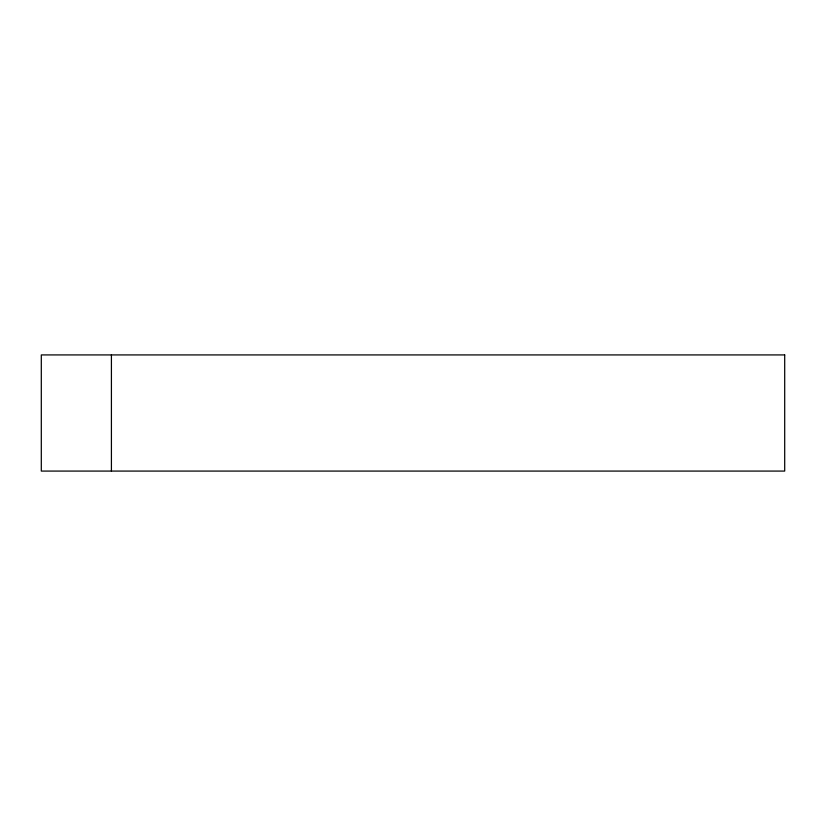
<?xml version="1.0" encoding="UTF-8"?>
<svg xmlns="http://www.w3.org/2000/svg" width="826" height="826" viewBox="0 0 826 826"><rect width="100%" height="100%" fill="white"/><g stroke="black" fill="none" stroke-linecap="round" stroke-linejoin="round"><path stroke-width="1.24" d="M111.417 354.922L111.417 471.078M784.7 354.922L41.3 354.922L41.3 471.078L784.7 471.078L784.7 354.922"/></g></svg>
